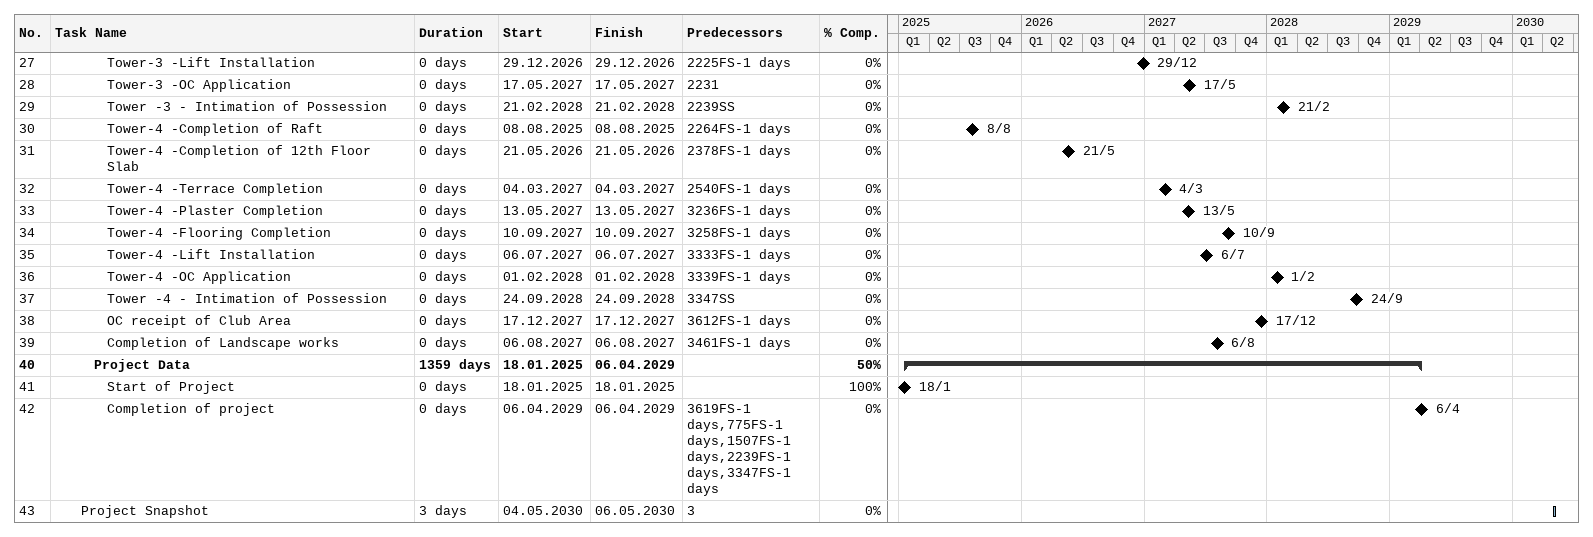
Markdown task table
| ID | Level | Task | Duration | Start | Finish | Predecessors | % complete |
|---|---|---|---|---|---|---|---|
| 27 | 5 | Tower-3 -Lift Installation | 0d | 2026-12-29 | 2026-12-29 | 2225FS-1d | 0 |
| 28 | 5 | Tower-3 -OC Application | 0d | 2027-05-17 | 2027-05-17 | 2231 | 0 |
| 29 | 5 | Tower -3 - Intimation of Possession | 0d | 2028-02-21 | 2028-02-21 | 2239SS | 0 |
| 30 | 5 | Tower-4 -Completion of Raft | 0d | 2025-08-08 | 2025-08-08 | 2264FS-1d | 0 |
| 31 | 5 | Tower-4 -Completion of 12th Floor Slab | 0d | 2026-05-21 | 2026-05-21 | 2378FS-1d | 0 |
| 32 | 5 | Tower-4 -Terrace Completion | 0d | 2027-03-04 | 2027-03-04 | 2540FS-1d | 0 |
| 33 | 5 | Tower-4 -Plaster Completion | 0d | 2027-05-13 | 2027-05-13 | 3236FS-1d | 0 |
| 34 | 5 | Tower-4 -Flooring Completion | 0d | 2027-09-10 | 2027-09-10 | 3258FS-1d | 0 |
| 35 | 5 | Tower-4 -Lift Installation | 0d | 2027-07-06 | 2027-07-06 | 3333FS-1d | 0 |
| 36 | 5 | Tower-4 -OC Application | 0d | 2028-02-01 | 2028-02-01 | 3339FS-1d | 0 |
| 37 | 5 | Tower -4 - Intimation of Possession | 0d | 2028-09-24 | 2028-09-24 | 3347SS | 0 |
| 38 | 5 | OC receipt of Club Area | 0d | 2027-12-17 | 2027-12-17 | 3612FS-1d | 0 |
| 39 | 5 | Completion of Landscape works | 0d | 2027-08-06 | 2027-08-06 | 3461FS-1d | 0 |
| 40 | 4 | **Project Data** | 1359d | 2025-01-18 | 2029-04-06 |  | 50 |
| 41 | 5 | Start of Project | 0d | 2025-01-18 | 2025-01-18 |  | 100 |
| 42 | 5 | Completion of project | 0d | 2029-04-06 | 2029-04-06 | 3619FS-1d, 775FS-1d, 1507FS-1d, 2239FS-1d, 3347FS-1d | 0 |
| 43 | 3 | Project Snapshot | 3d | 2030-05-04 | 2030-05-06 | 3 | 0 |
